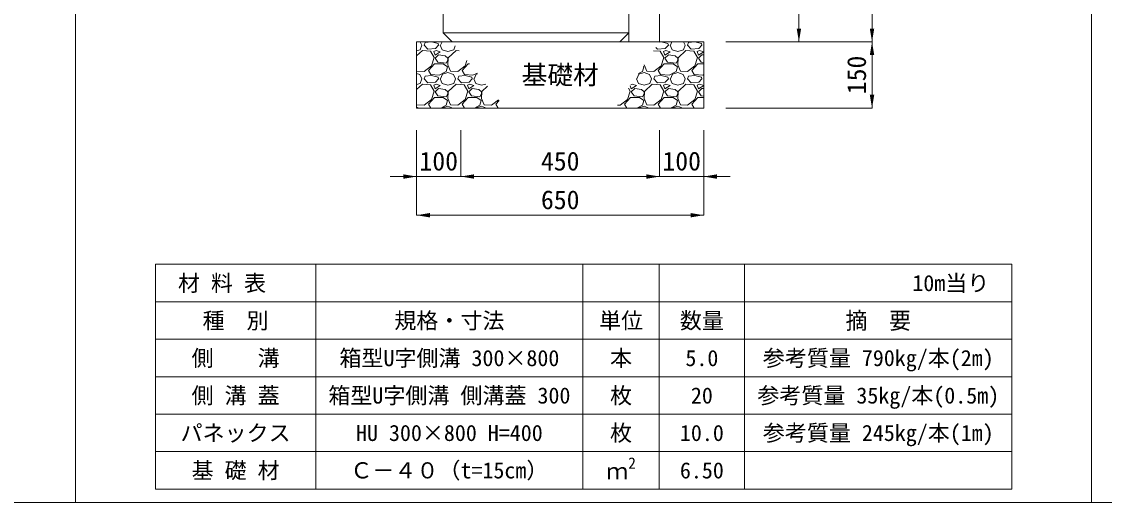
# Model space of a CAD drawing. Units: millimetres at full size. Extents: x 187207 to 255567, y 882048 to 905686.
# Drawn here: x 198275 to 200726, y 882048 to 883136 of the extents above; entities that cross this region are included whole.
import ezdxf
from ezdxf.enums import TextEntityAlignment as Align

# ---------------------------------------------------------------- set-up
doc = ezdxf.new("R2010")
doc.units = ezdxf.units.MM
doc.header["$LTSCALE"] = 20
for name, color, linetype, lineweight in [('Defpoints_3', 8, 'Continuous', 0), ('パネックス', 2, 'Continuous', 13), ('図枠', 5, 'Continuous', 13), ('基礎材', 7, 'Continuous', 15), ('寸法・材料表', 7, 'Continuous', 13), ('寸法線', 7, 'Continuous', 13), ('箱型U字側溝', 2, 'Continuous', 9), ('ﾊｯﾁﾝｸﾞ', 7, 'Continuous', 5)]:
    doc.layers.add(name, color=color, linetype=linetype, lineweight=lineweight)
doc.styles.add('ＭＳ ゴシック', font='')
doc.styles.add('ＭＳ Ｐゴシック', font='')
doc.styles.get('ＭＳ ゴシック').set_extended_font_data('MS Gothic')
doc.styles.get('ＭＳ Ｐゴシック').set_extended_font_data('MS PGothic')

# ---------------------------------------------------------------- blocks, each defined once
blk = doc.blocks.new('filled_arrow')
at = {"color": 0, "linetype": 'Continuous', "lineweight": -2}
blk.add_solid([(7.5, 1.25), (0, 0), (7.5, -1.25)], dxfattribs=at)

msp = doc.modelspace()

# ---------------------------------------------------------------- linework, layer by layer
at = {"layer": 'Defpoints_3'}
for p, q in [((198577.92, 882587.01), (200516.83, 882587.01)), ((198577.92, 882587.01), (198577.92, 882501.83)), ((198940.92, 882587.01), (198940.92, 882501.83)), ((199545.92, 882587.01), (199545.92, 882501.83)), ((199718.23, 882587.01), (199718.23, 882501.83)), ((199911.83, 882587.01), (199911.83, 882501.83)), ((200516.83, 882587.01), (200516.83, 882501.83))]:
    msp.add_line(p, q, dxfattribs=at)
at = {"layer": 'パネックス'}
for p, q in [((199719.37, 884475.37), (199719.37, 883090.37)), ((199649.37, 883090.37), (199649.37, 884075.37)), ((199719.37, 883090.37), (199649.37, 883090.37))]:
    msp.add_line(p, q, dxfattribs=at)
at = {"layer": '図枠'}
for p, q in [((198397.37, 904948.33), (198397.37, 882048.33)), ((200697.37, 904948.33), (200697.37, 882048.33)), ((194897.37, 882048.33), (214497.37, 882048.33))]:
    msp.add_line(p, q, dxfattribs=at)
at = {"layer": '基礎材'}
for p, q in [((199169.37, 883090.37), (199819.37, 883090.37)), ((199169.37, 883090.37), (199169.37, 882940.37)), ((199819.37, 883090.37), (199819.37, 882940.37)), ((199169.37, 882940.37), (199819.37, 882940.37))]:
    msp.add_line(p, q, dxfattribs=at)
at = {"layer": '寸法・材料表'}
for p, q in [((198577.92, 882501.83), (200516.83, 882501.83)), ((198577.92, 882501.83), (198577.92, 882078.33)), ((198940.92, 882501.83), (198940.92, 882078.33)), ((199545.92, 882501.83), (199545.92, 882078.33)), ((199718.23, 882501.83), (199718.23, 882078.33)), ((199911.83, 882501.83), (199911.83, 882078.33)), ((200516.83, 882501.83), (200516.83, 882078.33)), ((198577.92, 882417.13), (200516.83, 882417.13)), ((198577.92, 882332.43), (200516.83, 882332.43)), ((198577.92, 882247.73), (200516.83, 882247.73)), ((198577.92, 882163.03), (200516.83, 882163.03)), ((198577.92, 882078.33), (200516.83, 882078.33))]:
    msp.add_line(p, q, dxfattribs=at)
at = {"layer": '寸法線'}
for p, q in [((200200.22, 883090.37), (200200.22, 884475.37)), ((200034.7, 884075.37), (200034.7, 883090.37)), ((199649.37, 883115.37), (199649.37, 883170.48)), ((199719.37, 883115.37), (199719.37, 883170.48)), ((199869.19, 883090.37), (200200.22, 883090.37)), ((199869.19, 883090.37), (200034.7, 883090.37)), ((199869.19, 883090.37), (200200.22, 883090.37)), ((200200.22, 882940.37), (200200.22, 883090.37)), ((199869.37, 882940.37), (200200.22, 882940.37)), ((199169.37, 882890.37), (199169.37, 882785.43)), ((199169.37, 882890.37), (199169.37, 882697.93)), ((199269.37, 882890.37), (199269.37, 882785.43)), ((199269.37, 882890.37), (199269.37, 882785.43)), ((199719.37, 882890.37), (199719.37, 882785.43)), ((199719.37, 882890.37), (199719.37, 882785.43)), ((199819.37, 882890.37), (199819.37, 882785.43)), ((199819.37, 882890.37), (199819.37, 882697.93)), ((199109.37, 882785.43), (199329.37, 882785.43)), ((199269.37, 882785.43), (199719.37, 882785.43)), ((199659.37, 882785.43), (199879.37, 882785.43)), ((199819.37, 882697.93), (199169.37, 882697.93))]:
    msp.add_line(p, q, dxfattribs=at)
at = {"layer": '箱型U字側溝'}
msp.add_line((199229.37, 883110.37), (199649.37, 883110.37), dxfattribs=at)
at = {"layer": '箱型U字側溝', "lineweight": 13}
msp.add_lwpolyline([(199317.31, 883228.21), (199289.37, 883875.37), (199316.37, 883940.37), (199314.37, 883980.37), (199278.37, 884000.37), (199274.37, 884075.37), (199232.37, 884075.37), (199229.37, 884072.37), (199229.37, 883110.37), (199249.37, 883090.37), (199629.37, 883090.37), (199649.37, 883110.37), (199649.37, 884072.37), (199646.37, 884075.37), (199604.37, 884075.37), (199600.37, 884000.37), (199564.37, 883980.37), (199562.37, 883940.37), (199589.37, 883875.37), (199561.44, 883228.21)], dxfattribs=at)
at = {"layer": 'ﾊｯﾁﾝｸﾞ'}
for p, q in [((199169.37, 883069.62), (199176.97, 883071.85)), ((199182.3, 883070.33), (199169.37, 883058.53)), ((199176.97, 883071.85), (199180.78, 883082.52)), ((199177.16, 883090.37), (199180.78, 883082.52)), ((199200.59, 883068.81), (199182.3, 883070.33)), ((199186.11, 883082.52), (199188.4, 883088.62)), ((199194.49, 883073.38), (199186.11, 883082.52)), ((199202.88, 883090.14), (199188.4, 883088.62)), ((199212.02, 883074.9), (199194.49, 883073.38)), ((199208.97, 883055.09), (199200.59, 883068.81)), ((199218.12, 883086.33), (199202.88, 883090.14)), ((199213.54, 883070.33), (199208.21, 883068.04)), ((199218.88, 883082.52), (199212.02, 883074.9)), ((199222.69, 883067.28), (199213.54, 883070.33)), ((199218.88, 883082.52), (199218.12, 883086.33)), ((199222.69, 883082.52), (199227.26, 883071.85)), ((199223.45, 883082.52), (199226.81, 883090.37)), ((199227.26, 883071.85), (199240.21, 883068.04)), ((199240.21, 883068.04), (199253.17, 883071.85)), ((199258.5, 883070.33), (199240.98, 883054.33)), ((199253.17, 883071.85), (199256.57, 883081.38)), ((199265.9, 883069.71), (199258.5, 883070.33)), ((199720.83, 883068.81), (199705.83, 883070.06)), ((199714.73, 883073.38), (199710.86, 883077.6)), ((199732.26, 883074.9), (199714.73, 883073.38)), ((199723.11, 883090.14), (199718.93, 883089.7)), ((199729.21, 883055.09), (199720.83, 883068.81)), ((199738.35, 883086.33), (199723.11, 883090.14)), ((199733.78, 883070.33), (199728.45, 883068.04)), ((199739.11, 883082.52), (199732.26, 883074.9)), ((199742.92, 883067.28), (199733.78, 883070.33)), ((199739.11, 883082.52), (199738.35, 883086.33)), ((199742.92, 883082.52), (199747.5, 883071.85)), ((199743.69, 883082.52), (199747.05, 883090.37)), ((199747.5, 883071.85), (199760.45, 883068.04)), ((199760.45, 883068.04), (199773.4, 883071.85)), ((199778.74, 883070.33), (199761.21, 883054.33)), ((199773.4, 883071.85), (199777.21, 883082.52)), ((199773.59, 883090.37), (199777.21, 883082.52)), ((199797.03, 883068.81), (199778.74, 883070.33)), ((199782.55, 883082.52), (199784.83, 883088.62)), ((199790.93, 883073.38), (199782.55, 883082.52)), ((199799.31, 883090.14), (199784.83, 883088.62)), ((199808.46, 883074.9), (199790.93, 883073.38)), ((199805.41, 883055.09), (199797.03, 883068.81)), ((199814.55, 883086.33), (199799.31, 883090.14)), ((199809.98, 883070.33), (199804.65, 883068.04)), ((199815.31, 883082.52), (199808.46, 883074.9)), ((199819.12, 883067.28), (199809.98, 883070.33)), ((199815.31, 883082.52), (199814.55, 883086.33)), ((199819.12, 883082.52), (199819.37, 883081.94)), ((199202.88, 883036.04), (199208.97, 883055.09)), ((199208.21, 883068.04), (199211.26, 883060.42)), ((199211.26, 883060.42), (199222.69, 883067.28)), ((199218.88, 883061.19), (199211.26, 883053.57)), ((199211.26, 883053.57), (199217.35, 883044.42)), ((199217.35, 883044.42), (199236.4, 883042.14)), ((199234.12, 883058.9), (199218.88, 883061.19)), ((199240.21, 883053.57), (199234.12, 883058.9)), ((199236.4, 883042.14), (199240.21, 883048.99)), ((199240.98, 883054.33), (199240.21, 883038.33)), ((199240.21, 883048.99), (199240.21, 883053.57)), ((199279.08, 883036.04), (199283.01, 883048.33)), ((199723.11, 883036.04), (199729.21, 883055.09)), ((199728.45, 883068.04), (199731.49, 883060.42)), ((199731.49, 883060.42), (199742.92, 883067.28)), ((199739.11, 883061.19), (199731.49, 883053.57)), ((199731.49, 883053.57), (199737.59, 883044.42)), ((199737.59, 883044.42), (199756.64, 883042.14)), ((199754.35, 883058.9), (199739.11, 883061.19)), ((199760.45, 883053.57), (199754.35, 883058.9)), ((199756.64, 883042.14), (199760.45, 883048.99)), ((199761.21, 883054.33), (199760.45, 883038.33)), ((199760.45, 883048.99), (199760.45, 883053.57)), ((199799.31, 883036.04), (199805.41, 883055.09)), ((199804.65, 883068.04), (199807.69, 883060.42)), ((199807.69, 883060.42), (199819.12, 883067.28)), ((199815.31, 883061.19), (199807.69, 883053.57)), ((199807.69, 883053.57), (199813.79, 883044.42)), ((199813.79, 883044.42), (199819.37, 883043.75)), ((199819.37, 883060.58), (199815.31, 883061.19)), ((199169.37, 883025.6), (199170.11, 883023.85)), ((199170.11, 883023.85), (199186.11, 883023.09)), ((199186.11, 883023.09), (199202.88, 883036.04)), ((199196.02, 883025.37), (199209.73, 883040.61)), ((199201.35, 883016.23), (199196.02, 883025.37)), ((199209.73, 883040.61), (199229.55, 883040.61)), ((199236.4, 883023.09), (199220.4, 883014.7)), ((199228.02, 883016.99), (199240.21, 883020.8)), ((199229.55, 883040.61), (199239.45, 883033.75)), ((199239.45, 883033.75), (199236.4, 883023.09)), ((199240.21, 883038.33), (199246.31, 883023.85)), ((199240.21, 883020.8), (199252.41, 883016.23)), ((199246.31, 883023.85), (199262.31, 883023.09)), ((199262.31, 883023.09), (199279.08, 883036.04)), ((199272.22, 883025.37), (199285.93, 883040.61)), ((199277.55, 883016.23), (199272.22, 883025.37)), ((199285.93, 883040.61), (199289.18, 883040.61)), ((199680.44, 883023.09), (199671.34, 883018.32)), ((199672.06, 883016.99), (199684.25, 883020.8)), ((199683.49, 883033.75), (199680.44, 883023.09)), ((199682.22, 883034.63), (199683.49, 883033.75)), ((199684.25, 883020.8), (199696.44, 883016.23)), ((199684.42, 883037.93), (199690.35, 883023.85)), ((199690.35, 883023.85), (199706.35, 883023.09)), ((199706.35, 883023.09), (199723.11, 883036.04)), ((199716.25, 883025.37), (199729.97, 883040.61)), ((199721.59, 883016.23), (199716.25, 883025.37)), ((199729.97, 883040.61), (199749.78, 883040.61)), ((199756.64, 883023.09), (199740.64, 883014.7)), ((199748.26, 883016.99), (199760.45, 883020.8)), ((199749.78, 883040.61), (199759.69, 883033.75)), ((199759.69, 883033.75), (199756.64, 883023.09)), ((199760.45, 883038.33), (199766.55, 883023.85)), ((199760.45, 883020.8), (199772.64, 883016.23)), ((199766.55, 883023.85), (199782.55, 883023.09)), ((199782.55, 883023.09), (199799.31, 883036.04)), ((199792.45, 883025.37), (199806.17, 883040.61)), ((199797.79, 883016.23), (199792.45, 883025.37)), ((199806.17, 883040.61), (199819.37, 883040.61)), ((199169.37, 883018.79), (199176.21, 883016.23)), ((199169.37, 882993.42), (199176.97, 882995.65)), ((199176.21, 883016.23), (199180.78, 883006.32)), ((199176.97, 882995.65), (199180.78, 883006.32)), ((199186.11, 883006.32), (199188.4, 883012.42)), ((199194.49, 882997.18), (199186.11, 883006.32)), ((199202.88, 883013.94), (199188.4, 883012.42)), ((199212.02, 882998.7), (199194.49, 882997.18)), ((199220.4, 883014.7), (199201.35, 883016.23)), ((199218.12, 883010.13), (199202.88, 883013.94)), ((199218.88, 883006.32), (199212.02, 882998.7)), ((199218.88, 883006.32), (199218.12, 883010.13)), ((199222.69, 883006.32), (199227.26, 882995.65)), ((199223.45, 883006.32), (199228.02, 883016.99)), ((199227.26, 882995.65), (199240.21, 882991.84)), ((199240.21, 882991.84), (199253.17, 882995.65)), ((199252.41, 883016.23), (199256.98, 883006.32)), ((199253.17, 882995.65), (199256.98, 883006.32)), ((199262.31, 883006.32), (199264.6, 883012.42)), ((199270.69, 882997.18), (199262.31, 883006.32)), ((199279.08, 883013.94), (199264.6, 883012.42)), ((199288.22, 882998.7), (199270.69, 882997.18)), ((199296.6, 883014.7), (199277.55, 883016.23)), ((199294.32, 883010.13), (199279.08, 883013.94)), ((199295.08, 883006.32), (199288.22, 882998.7)), ((199295.08, 883006.32), (199294.32, 883010.13)), ((199305.98, 883019.61), (199296.6, 883014.7)), ((199298.89, 883006.32), (199303.46, 882995.65)), ((199299.65, 883006.32), (199304.22, 883016.99)), ((199303.46, 882995.65), (199316.41, 882991.84)), ((199304.22, 883016.99), (199307.31, 883017.95)), ((199666.72, 883006.32), (199671.3, 882995.65)), ((199667.49, 883006.32), (199672.06, 883016.99)), ((199671.3, 882995.65), (199684.25, 882991.84)), ((199684.25, 882991.84), (199697.2, 882995.65)), ((199696.44, 883016.23), (199701.01, 883006.32)), ((199697.2, 882995.65), (199701.01, 883006.32)), ((199706.35, 883006.32), (199708.63, 883012.42)), ((199714.73, 882997.18), (199706.35, 883006.32)), ((199723.11, 883013.94), (199708.63, 883012.42)), ((199732.26, 882998.7), (199714.73, 882997.18)), ((199740.64, 883014.7), (199721.59, 883016.23)), ((199738.35, 883010.13), (199723.11, 883013.94)), ((199739.11, 883006.32), (199732.26, 882998.7)), ((199739.11, 883006.32), (199738.35, 883010.13)), ((199742.92, 883006.32), (199747.5, 882995.65)), ((199743.69, 883006.32), (199748.26, 883016.99)), ((199747.5, 882995.65), (199760.45, 882991.84)), ((199760.45, 882991.84), (199773.4, 882995.65)), ((199772.64, 883016.23), (199777.21, 883006.32)), ((199773.4, 882995.65), (199777.21, 883006.32)), ((199782.55, 883006.32), (199784.83, 883012.42)), ((199790.93, 882997.18), (199782.55, 883006.32)), ((199799.31, 883013.94), (199784.83, 883012.42)), ((199808.46, 882998.7), (199790.93, 882997.18)), ((199816.84, 883014.7), (199797.79, 883016.23)), ((199814.55, 883010.13), (199799.31, 883013.94)), ((199815.31, 883006.32), (199808.46, 882998.7)), ((199815.31, 883006.32), (199814.55, 883010.13)), ((199819.37, 883016.03), (199816.84, 883014.7)), ((199819.12, 883006.32), (199819.37, 883005.74)), ((199182.3, 882994.13), (199169.37, 882982.33)), ((199200.59, 882992.61), (199182.3, 882994.13)), ((199208.97, 882978.89), (199200.59, 882992.61)), ((199202.88, 882959.84), (199208.97, 882978.89)), ((199213.54, 882994.13), (199208.21, 882991.84)), ((199208.21, 882991.84), (199211.26, 882984.22)), ((199211.26, 882984.22), (199222.69, 882991.08)), ((199218.88, 882984.99), (199211.26, 882977.37)), ((199211.26, 882977.37), (199217.35, 882968.22)), ((199222.69, 882991.08), (199213.54, 882994.13)), ((199234.12, 882982.7), (199218.88, 882984.99)), ((199240.21, 882977.37), (199234.12, 882982.7)), ((199236.4, 882965.94), (199240.21, 882972.79)), ((199240.98, 882978.13), (199240.21, 882962.13)), ((199240.21, 882972.79), (199240.21, 882977.37)), ((199258.5, 882994.13), (199240.98, 882978.13)), ((199276.79, 882992.61), (199258.5, 882994.13)), ((199285.17, 882978.89), (199276.79, 882992.61)), ((199279.08, 882959.84), (199285.17, 882978.89)), ((199289.74, 882994.13), (199284.41, 882991.84)), ((199284.41, 882991.84), (199287.46, 882984.22)), ((199287.46, 882984.22), (199298.89, 882991.08)), ((199295.08, 882984.99), (199287.46, 882977.37)), ((199287.46, 882977.37), (199293.55, 882968.22)), ((199298.89, 882991.08), (199289.74, 882994.13)), ((199310.32, 882982.7), (199295.08, 882984.99)), ((199316.41, 882977.37), (199310.32, 882982.7)), ((199312.6, 882965.94), (199316.41, 882972.79)), ((199316.41, 882991.84), (199325.95, 882994.65)), ((199317.18, 882978.13), (199316.41, 882962.13)), ((199316.41, 882972.79), (199316.41, 882977.37)), ((199329.88, 882989.73), (199317.18, 882978.13)), ((199646.91, 882959.84), (199653.01, 882978.89)), ((199653.01, 882978.89), (199649.2, 882985.12)), ((199652.79, 882990.49), (199655.29, 882984.22)), ((199657.58, 882994.13), (199654.27, 882992.71)), ((199655.29, 882984.22), (199666.72, 882991.08)), ((199662.91, 882984.99), (199655.29, 882977.37)), ((199655.29, 882977.37), (199661.39, 882968.22)), ((199666.72, 882991.08), (199657.58, 882994.13)), ((199678.15, 882982.7), (199662.91, 882984.99)), ((199684.25, 882977.37), (199678.15, 882982.7)), ((199680.44, 882965.94), (199684.25, 882972.79)), ((199685.01, 882978.13), (199684.25, 882962.13)), ((199684.25, 882972.79), (199684.25, 882977.37)), ((199702.54, 882994.13), (199685.01, 882978.13)), ((199720.83, 882992.61), (199702.54, 882994.13)), ((199729.21, 882978.89), (199720.83, 882992.61)), ((199723.11, 882959.84), (199729.21, 882978.89)), ((199733.78, 882994.13), (199728.45, 882991.84)), ((199728.45, 882991.84), (199731.49, 882984.22)), ((199731.49, 882984.22), (199742.92, 882991.08)), ((199739.11, 882984.99), (199731.49, 882977.37)), ((199731.49, 882977.37), (199737.59, 882968.22)), ((199742.92, 882991.08), (199733.78, 882994.13)), ((199754.35, 882982.7), (199739.11, 882984.99)), ((199760.45, 882977.37), (199754.35, 882982.7)), ((199756.64, 882965.94), (199760.45, 882972.79)), ((199761.21, 882978.13), (199760.45, 882962.13)), ((199760.45, 882972.79), (199760.45, 882977.37)), ((199778.74, 882994.13), (199761.21, 882978.13)), ((199797.03, 882992.61), (199778.74, 882994.13)), ((199805.41, 882978.89), (199797.03, 882992.61)), ((199799.31, 882959.84), (199805.41, 882978.89)), ((199809.98, 882994.13), (199804.65, 882991.84)), ((199804.65, 882991.84), (199807.69, 882984.22)), ((199807.69, 882984.22), (199819.12, 882991.08)), ((199815.31, 882984.99), (199807.69, 882977.37)), ((199807.69, 882977.37), (199813.79, 882968.22)), ((199819.12, 882991.08), (199809.98, 882994.13)), ((199819.37, 882984.38), (199815.31, 882984.99)), ((199169.37, 882949.4), (199170.11, 882947.65)), ((199170.11, 882947.65), (199186.11, 882946.89)), ((199186.11, 882946.89), (199202.88, 882959.84)), ((199196.02, 882949.17), (199209.73, 882964.41)), ((199201.15, 882940.37), (199196.02, 882949.17)), ((199209.73, 882964.41), (199229.55, 882964.41)), ((199217.35, 882968.22), (199236.4, 882965.94)), ((199236.4, 882946.89), (199223.97, 882940.37)), ((199229.55, 882964.41), (199239.45, 882957.55)), ((199239.45, 882957.55), (199236.4, 882946.89)), ((199240.21, 882962.13), (199246.31, 882947.65)), ((199246.31, 882947.65), (199262.31, 882946.89)), ((199262.31, 882946.89), (199279.08, 882959.84)), ((199272.22, 882949.17), (199285.93, 882964.41)), ((199277.35, 882940.37), (199272.22, 882949.17)), ((199285.93, 882964.41), (199305.75, 882964.41)), ((199293.55, 882968.22), (199312.6, 882965.94)), ((199312.6, 882946.89), (199300.17, 882940.37)), ((199305.75, 882964.41), (199315.65, 882957.55)), ((199315.65, 882957.55), (199312.6, 882946.89)), ((199316.41, 882962.13), (199322.51, 882947.65)), ((199322.51, 882947.65), (199338.51, 882946.89)), ((199338.51, 882946.89), (199354.36, 882959.13)), ((199348.42, 882949.17), (199355.78, 882957.36)), ((199353.55, 882940.37), (199348.42, 882949.17)), ((199623.92, 882947.18), (199630.15, 882946.89)), ((199630.15, 882946.89), (199646.91, 882959.84)), ((199640.05, 882949.17), (199653.77, 882964.41)), ((199645.19, 882940.37), (199640.05, 882949.17)), ((199653.77, 882964.41), (199673.58, 882964.41)), ((199661.39, 882968.22), (199680.44, 882965.94)), ((199680.44, 882946.89), (199668, 882940.37)), ((199673.58, 882964.41), (199683.49, 882957.55)), ((199683.49, 882957.55), (199680.44, 882946.89)), ((199684.25, 882962.13), (199690.35, 882947.65)), ((199690.35, 882947.65), (199706.35, 882946.89)), ((199706.35, 882946.89), (199723.11, 882959.84)), ((199716.25, 882949.17), (199729.97, 882964.41)), ((199721.39, 882940.37), (199716.25, 882949.17)), ((199729.97, 882964.41), (199749.78, 882964.41)), ((199737.59, 882968.22), (199756.64, 882965.94)), ((199756.64, 882946.89), (199744.2, 882940.37)), ((199749.78, 882964.41), (199759.69, 882957.55)), ((199759.69, 882957.55), (199756.64, 882946.89)), ((199760.45, 882962.13), (199766.55, 882947.65)), ((199766.55, 882947.65), (199782.55, 882946.89)), ((199782.55, 882946.89), (199799.31, 882959.84)), ((199792.45, 882949.17), (199806.17, 882964.41)), ((199797.59, 882940.37), (199792.45, 882949.17)), ((199806.17, 882964.41), (199819.37, 882964.41)), ((199813.79, 882968.22), (199819.37, 882967.55)), ((199169.37, 882942.59), (199175.29, 882940.37)), ((199227.84, 882940.37), (199228.02, 882940.79)), ((199228.02, 882940.79), (199240.21, 882944.6)), ((199240.21, 882944.6), (199251.49, 882940.37)), ((199304.04, 882940.37), (199304.22, 882940.79)), ((199304.22, 882940.79), (199316.41, 882944.6)), ((199316.41, 882944.6), (199327.69, 882940.37)), ((199671.88, 882940.37), (199672.06, 882940.79)), ((199672.06, 882940.79), (199684.25, 882944.6)), ((199684.25, 882944.6), (199695.53, 882940.37)), ((199748.08, 882940.37), (199748.26, 882940.79)), ((199748.26, 882940.79), (199760.45, 882944.6)), ((199760.45, 882944.6), (199771.73, 882940.37))]:
    msp.add_line(p, q, dxfattribs=at)

# ---------------------------------------------------------------- block references
at = {"layer": '寸法線', "xscale": 4, "yscale": 4}
for p, rotation in [((200034.7, 883090.37), 90), ((200200.22, 883090.37), 90), ((200200.22, 883090.37), 270), ((200200.22, 882940.37), 90), ((199169.37, 882785.43), 180), ((199719.37, 882785.43), 180), ((199719.37, 882785.43), 180), ((199819.37, 882697.93), 180)]:
    msp.add_blockref('filled_arrow', p, dxfattribs=dict(at, rotation=rotation))
for p in [(199269.37, 882785.43), (199269.37, 882785.43), (199819.37, 882785.43), (199169.37, 882697.93)]:
    msp.add_blockref('filled_arrow', p, dxfattribs=at)

# ---------------------------------------------------------------- texts
at = {"layer": '寸法・材料表', "style": 'ＭＳ ゴシック'}
msp.add_text('\u3000材 料 表', height=36.55, dxfattribs=at).set_placement((198579.08, 882544.42), align=Align.MIDDLE_LEFT)
msp.add_text('10m当り\u3000', height=36.55, dxfattribs=at).set_placement((200515.66, 882544.42), align=Align.MIDDLE_RIGHT)
for s, p in [('種\u3000別', (198759.42, 882459.48)), ('規格・寸法', (199243.42, 882459.48)), ('単位', (199632.07, 882459.48)), ('数量', (199815.03, 882459.48)), ('側\u3000\u3000溝', (198759.42, 882374.78)), ('箱型U字側溝 300×800', (199243.42, 882374.78)), ('本', (199632.07, 882374.78)), ('5.0', (199815.03, 882374.78)), ('参考質量 790kg/本(2m)', (200214.33, 882374.78)), ('側 溝 蓋', (198759.42, 882290.08)), ('箱型U字側溝 側溝蓋 300', (199243.42, 882290.08)), ('枚', (199632.07, 882290.08)), ('参考質量 35kg/本(0.5m)', (200214.33, 882290.08)), ('20', (199815.03, 882290.08)), ('パネックス', (198759.42, 882205.38)), ('HU 300×800 H=400', (199243.42, 882205.38)), ('枚', (199632.07, 882205.38)), ('10.0', (199815.03, 882205.38)), ('参考質量 245kg/本(1m)', (200214.33, 882205.38)), ('基 礎 材', (198759.42, 882120.68)), ('Ｃ－４０（t=15cm）', (199243.42, 882120.68)), ('6.50', (199815.03, 882120.68))]:
    msp.add_text(s, height=36.55, dxfattribs=at).set_placement(p, align=Align.MIDDLE_CENTER)
at = {"layer": '寸法・材料表', "style": 'ＭＳ Ｐゴシック', "width": 0.95}
msp.add_text('摘\u3000要', height=38.1, dxfattribs=at).set_placement((200214.33, 882459.48), align=Align.MIDDLE_CENTER)
at = {"layer": '寸法・材料表', "style": 'ＭＳ ゴシック'}
for s, height, p in [('2', 25.59, (199648.28, 882116.71)), ('ｍ', 36.55, (199598.42, 882089.76))]:
    msp.add_text(s, height=height, dxfattribs=at).set_placement(p, align=Align.BOTTOM_LEFT)
at = {"layer": '寸法線', "style": 'ＭＳ ゴシック'}
msp.add_text('150', height=42.72, rotation=90, dxfattribs=at).set_placement((200165.22, 883015.37), align=Align.MIDDLE_CENTER)
for s, p in [('基礎材', (199494.37, 883015.37)), ('100', (199219.37, 882820.43)), ('450', (199494.37, 882820.43)), ('100', (199769.37, 882820.43)), ('650', (199494.37, 882732.93))]:
    msp.add_text(s, height=42.72, dxfattribs=at).set_placement(p, align=Align.MIDDLE_CENTER)

doc.saveas('drawing.dxf')
